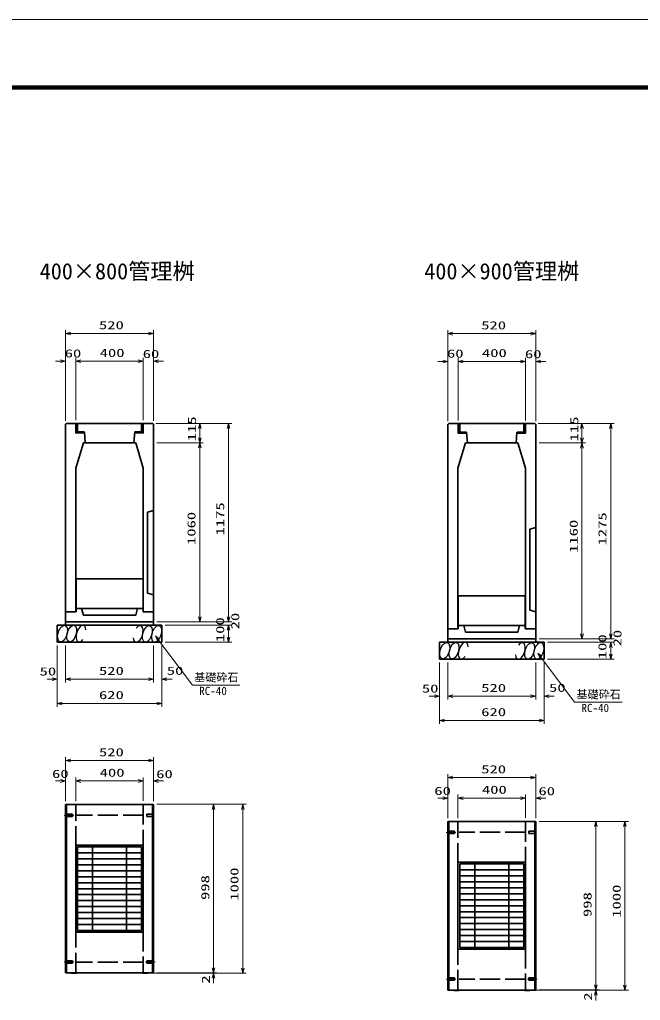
# Model space of a CAD drawing. Units: millimetres on the paper. Extents: x 0 to 841, y 0 to 594.
# Drawn here: x 484.7 to 668.5, y 303.7 to 594 of the extents above; entities that cross this region are included whole.
import ezdxf
from ezdxf.enums import TextEntityAlignment as Align

# ---------------------------------------------------------------- set-up
doc = ezdxf.new("R2010")
doc.units = ezdxf.units.MM
doc.linetypes.add('DASHED', pattern=[7.5, 6, -1.5])
doc.linetypes.add('USER2', pattern=[18.5, 12, -1.5, 3.5, -1.5])
for name, color, linetype, lineweight in [('D-BMK（構造物基準線）', 2, 'USER2', 18), ('D-STR-DIM（寸法）', 7, 'Continuous', 13), ('D-STR-HTXT(基礎砕石-旗)', 7, 'Continuous', 13), ('D-STR-STRF(グリ)', 7, 'Continuous', 25), ('D-STR（構造物）', 1, 'Continuous', 35), ('D-TTL-LINE（区切線）', 7, 'Continuous', 18), ('D-TTL（外枠）', 2, 'Continuous', 140)]:
    doc.layers.add(name, color=color, linetype=linetype, lineweight=lineweight)
doc.layers.add('D-STR-TXT(文字)', color=7, linetype='Continuous')
doc.styles.add('ＭＳ ゴシック', font='')
doc.styles.get('ＭＳ ゴシック').set_extended_font_data('MS Gothic')

# ---------------------------------------------------------------- blocks, each defined once
blk = doc.blocks.new('_Open30')
at = {"color": 7, "linetype": 'Continuous', "lineweight": 13}
for p, q in [((-1, 0.2679), (0, 0)), ((0, 0), (-1, -0.2679)), ((0, 0), (-1, 0))]:
    blk.add_line(p, q, dxfattribs=at)

msp = doc.modelspace()

# ---------------------------------------------------------------- linework, layer by layer
at = {"layer": 'D-BMK（構造物基準線）'}
for p, q in [((497.869, 358.448), (500.719, 358.448)), ((611.026, 353.4), (613.876, 353.4)), ((497.869, 315.048), (500.719, 315.048)), ((524.793, 315.048), (521.944, 315.048)), ((611.026, 310), (613.876, 310)), ((637.95, 310), (635.1, 310))]:
    msp.add_line(p, q, dxfattribs=at)
at = {"layer": 'D-STR-DIM（寸法）'}
for p, q in [((498.332, 493.884), (498.332, 502.092)), ((499.832, 501.092), (522.832, 501.092)), ((524.332, 493.884), (524.332, 502.092)), ((611.489, 493.836), (611.489, 502.044)), ((612.989, 501.044), (635.988, 501.044)), ((637.488, 493.836), (637.488, 502.044)), ((498.332, 475.231), (498.332, 493.884)), ((501.332, 475.421), (501.332, 493.884)), ((501.332, 475.421), (501.332, 493.884)), ((521.332, 475.421), (521.332, 493.884)), ((521.332, 475.421), (521.332, 493.884)), ((524.332, 475.228), (524.332, 493.884)), ((611.489, 475.183), (611.489, 493.836)), ((614.489, 475.373), (614.489, 493.836)), ((614.489, 475.373), (614.489, 493.836)), ((634.488, 475.373), (634.488, 493.836)), ((634.488, 475.373), (634.488, 493.836)), ((637.488, 475.18), (637.488, 493.836)), ((496.832, 492.884), (495.332, 492.884)), ((502.832, 492.884), (504.332, 492.884)), ((502.832, 492.884), (519.832, 492.884)), ((519.832, 492.884), (518.332, 492.884)), ((525.832, 492.884), (527.332, 492.884)), ((609.989, 492.836), (608.489, 492.836)), ((615.989, 492.836), (617.489, 492.836)), ((615.989, 492.836), (632.988, 492.836)), ((632.988, 492.836), (631.488, 492.836)), ((638.988, 492.836), (640.488, 492.836)), ((525.082, 474.476), (547.535, 474.476)), ((525.082, 474.476), (539.037, 474.476)), ((638.239, 474.428), (660.692, 474.428)), ((638.239, 474.428), (652.194, 474.428)), ((538.037, 470.228), (538.037, 472.976)), ((546.535, 417.228), (546.535, 472.976)), ((651.194, 470.18), (651.194, 472.928)), ((659.692, 412.18), (659.692, 472.928)), ((525.332, 468.728), (539.037, 468.728)), ((525.332, 468.728), (539.037, 468.728)), ((638.489, 468.68), (652.194, 468.68)), ((638.489, 468.68), (652.194, 468.68)), ((538.037, 417.228), (538.037, 467.228)), ((651.194, 412.18), (651.194, 467.18)), ((546.535, 417.228), (546.535, 418.728)), ((525.332, 415.728), (547.535, 415.728)), ((525.332, 415.728), (539.037, 415.728)), ((525.332, 415.728), (547.535, 415.728)), ((527.832, 414.728), (547.535, 414.728)), ((527.832, 414.728), (547.535, 414.728)), ((546.535, 411.228), (546.535, 413.228)), ((546.535, 413.228), (546.535, 411.728)), ((659.692, 412.18), (659.692, 413.68)), ((527.832, 409.728), (547.535, 409.728)), ((638.489, 410.68), (660.692, 410.68)), ((638.489, 410.68), (652.194, 410.68)), ((638.489, 410.68), (660.692, 410.68)), ((640.989, 409.68), (660.692, 409.68)), ((640.989, 409.68), (660.692, 409.68)), ((495.832, 408.728), (495.832, 397.761)), ((495.832, 407.728), (495.832, 390.603)), ((498.331, 408.728), (498.331, 397.761)), ((498.332, 408.728), (498.332, 397.761)), ((524.332, 408.728), (524.332, 397.761)), ((524.332, 407.728), (524.332, 397.761)), ((526.832, 408.728), (526.832, 397.761)), ((526.832, 407.728), (526.832, 390.603)), ((659.692, 406.18), (659.692, 408.18)), ((659.692, 408.18), (659.692, 406.68)), ((608.989, 403.68), (608.989, 392.713)), ((611.488, 403.68), (611.488, 392.713)), ((611.489, 403.68), (611.489, 392.713)), ((637.489, 403.68), (637.489, 392.713)), ((639.989, 403.68), (639.989, 392.713)), ((640.989, 404.68), (660.692, 404.68)), ((608.989, 402.68), (608.989, 385.556)), ((637.489, 402.68), (637.489, 392.713)), ((639.989, 402.68), (639.989, 385.556)), ((494.332, 398.761), (492.832, 398.761)), ((499.831, 398.761), (522.832, 398.761)), ((499.832, 398.761), (501.332, 398.761)), ((522.832, 398.761), (521.332, 398.761)), ((528.332, 398.761), (529.832, 398.761)), ((607.489, 393.713), (605.989, 393.713)), ((612.988, 393.713), (635.989, 393.713)), ((612.989, 393.713), (614.489, 393.713)), ((635.989, 393.713), (634.489, 393.713)), ((641.489, 393.713), (642.989, 393.713)), ((497.332, 391.603), (525.332, 391.603)), ((610.489, 386.556), (638.489, 386.556)), ((498.331, 362.698), (498.331, 375.675)), ((499.831, 374.675), (522.831, 374.675)), ((524.331, 369.655), (524.331, 375.675)), ((498.331, 362.698), (498.331, 369.625)), ((501.331, 362.698), (501.331, 369.625)), ((501.331, 362.749), (501.331, 369.625)), ((521.331, 362.728), (521.331, 369.625)), ((521.331, 362.728), (521.331, 369.625)), ((524.331, 362.698), (524.331, 369.625)), ((611.488, 357.65), (611.488, 370.627)), ((612.988, 369.627), (635.988, 369.627)), ((637.488, 364.607), (637.488, 370.627)), ((496.831, 368.625), (495.331, 368.625)), ((502.831, 368.625), (519.831, 368.625)), ((502.831, 368.625), (504.331, 368.625)), ((519.831, 368.625), (518.331, 368.625)), ((525.831, 368.625), (527.331, 368.625)), ((609.988, 363.577), (608.488, 363.577)), ((611.488, 357.65), (611.488, 364.577)), ((614.488, 357.65), (614.488, 364.577)), ((614.488, 357.702), (614.488, 364.577)), ((615.988, 363.577), (632.988, 363.577)), ((615.988, 363.577), (617.488, 363.577)), ((632.988, 363.577), (631.488, 363.577)), ((634.488, 357.68), (634.488, 364.577)), ((634.488, 357.68), (634.488, 364.577)), ((637.488, 357.65), (637.488, 364.577)), ((638.988, 363.577), (640.488, 363.577)), ((525.331, 361.728), (543.12, 361.728)), ((542.12, 313.328), (542.12, 360.228)), ((543.12, 361.728), (551.76, 361.728)), ((550.76, 313.228), (550.76, 360.228)), ((638.488, 356.68), (656.277, 356.68)), ((655.277, 308.28), (655.277, 355.18)), ((656.277, 356.68), (664.917, 356.68)), ((663.917, 308.18), (663.917, 355.18)), ((542.12, 313.328), (542.12, 314.828)), ((524.081, 311.728), (543.12, 311.728)), ((525.331, 311.828), (543.12, 311.828)), ((525.331, 311.828), (543.12, 311.828)), ((540.683, 311.728), (551.76, 311.728)), ((542.12, 310.228), (542.12, 308.728)), ((655.277, 308.28), (655.277, 309.78)), ((637.238, 306.68), (656.277, 306.68)), ((638.488, 306.78), (656.277, 306.78)), ((638.488, 306.78), (656.277, 306.78)), ((653.84, 306.68), (664.917, 306.68)), ((655.277, 305.18), (655.277, 303.68))]:
    msp.add_line(p, q, dxfattribs=at)
at = {"layer": 'D-STR-HTXT(基礎砕石-旗)'}
for points in [[(549.954, 397.031), (535.85, 397.031), (525.846, 410.357)], [(663.111, 391.983), (649.007, 391.983), (639.003, 405.309)]]:
    msp.add_lwpolyline(points, dxfattribs=at)
at = {"layer": 'D-STR-STRF(グリ)'}
for centre, major_axis in [((497.426, 412.251), (0.79, 2.421)), ((500.147, 412.251), (0.79, 2.421)), ((522.536, 412.17), (-0.771, -2.427)), ((525.257, 412.192), (-0.771, -2.427)), ((610.583, 407.203), (0.79, 2.421)), ((613.304, 407.203), (0.79, 2.421)), ((635.693, 407.123), (-0.771, -2.427)), ((638.414, 407.144), (-0.771, -2.427))]:
    msp.add_ellipse(centre, major_axis=major_axis, ratio=0.5139, dxfattribs=at)
for centre, major_axis in [((502.888, 412.251), (0.79, 2.421)), ((519.796, 412.149), (-0.771, -2.427)), ((616.045, 407.203), (0.79, 2.421)), ((632.953, 407.101), (-0.771, -2.427))]:
    msp.add_ellipse(centre, major_axis=major_axis, ratio=0.5139, start_param=5.3575563, end_param=10.3750652, dxfattribs=at)
at = {"layer": 'D-STR（構造物）'}
for p, q in [((498.581, 474.476), (498.331, 474.231)), ((498.332, 474.231), (498.332, 418.728)), ((498.581, 474.476), (524.082, 474.476)), ((501.632, 471.976), (501.632, 474.476)), ((501.832, 471.976), (501.832, 474.476)), ((520.832, 471.976), (520.832, 474.476)), ((521.032, 471.976), (521.032, 474.476)), ((524.082, 474.476), (524.332, 474.231)), ((524.332, 474.231), (524.332, 418.728)), ((611.738, 474.428), (611.488, 474.183)), ((611.489, 474.183), (611.489, 413.68)), ((611.738, 474.428), (637.239, 474.428)), ((614.789, 471.928), (614.789, 474.428)), ((614.989, 471.928), (614.989, 474.428)), ((633.988, 471.928), (633.988, 474.428)), ((634.188, 471.928), (634.188, 474.428)), ((637.239, 474.428), (637.489, 474.183)), ((637.489, 474.183), (637.489, 413.68)), ((503.832, 471.976), (501.632, 471.976)), ((503.832, 471.676), (503.832, 471.976)), ((503.882, 471.976), (504.132, 468.728)), ((518.782, 471.976), (518.532, 468.728)), ((518.832, 471.976), (521.032, 471.976)), ((518.832, 471.676), (518.832, 471.976)), ((616.989, 471.928), (614.789, 471.928)), ((616.989, 471.628), (616.989, 471.928)), ((617.038, 471.928), (617.288, 468.68)), ((631.938, 471.928), (631.688, 468.68)), ((631.988, 471.928), (634.188, 471.928)), ((631.988, 471.628), (631.988, 471.928)), ((521.332, 461.222), (519.08, 468.728)), ((634.489, 461.174), (632.237, 468.68)), ((501.331, 461.222), (501.331, 418.728)), ((521.332, 461.222), (521.332, 418.728)), ((614.488, 461.174), (614.488, 413.68)), ((634.489, 461.174), (634.489, 413.68)), ((522.582, 448.228), (524.332, 448.728)), ((522.582, 424.228), (522.582, 448.228)), ((635.739, 443.18), (637.489, 443.68)), ((635.739, 419.18), (635.739, 443.18)), ((501.406, 428.478), (501.406, 418.728)), ((522.582, 424.228), (524.332, 423.728)), ((614.563, 423.43), (614.563, 413.68)), ((501.331, 418.728), (498.332, 418.728)), ((501.406, 419.728), (521.257, 419.728)), ((524.332, 418.728), (521.257, 418.728)), ((524.332, 418.728), (521.332, 418.728)), ((524.332, 414.728), (524.332, 418.728)), ((635.739, 419.18), (637.489, 418.68)), ((498.332, 415.728), (524.332, 415.728)), ((511.332, 417.728), (519.082, 417.728)), ((495.832, 414.728), (526.832, 414.728)), ((495.832, 414.728), (495.832, 409.728)), ((526.832, 414.728), (526.832, 409.728)), ((614.488, 413.68), (611.489, 413.68)), ((614.563, 414.68), (634.414, 414.68)), ((624.488, 412.68), (632.239, 412.68)), ((637.489, 413.68), (634.414, 413.68)), ((637.489, 413.68), (634.489, 413.68)), ((637.489, 409.68), (637.489, 413.68)), ((495.832, 409.728), (526.832, 409.728)), ((608.989, 409.68), (639.989, 409.68)), ((608.989, 409.68), (608.989, 404.68)), ((611.489, 410.68), (637.489, 410.68)), ((639.989, 409.68), (639.989, 404.68)), ((608.989, 404.68), (639.989, 404.68)), ((498.331, 361.698), (524.331, 361.698)), ((498.331, 311.798), (498.331, 361.698)), ((498.581, 311.798), (498.581, 361.698)), ((524.081, 361.698), (524.081, 311.798)), ((524.331, 361.698), (524.331, 311.798)), ((611.488, 356.65), (637.488, 356.65)), ((611.488, 306.75), (611.488, 356.65)), ((611.738, 306.75), (611.738, 356.65)), ((637.238, 356.65), (637.238, 306.75)), ((637.488, 356.65), (637.488, 306.75)), ((501.331, 323.898), (501.331, 349.598)), ((501.331, 349.598), (521.331, 349.598)), ((501.831, 324.393), (501.831, 349.103)), ((501.831, 349.103), (520.831, 349.103)), ((506.331, 324.393), (506.331, 349.103)), ((516.331, 324.393), (516.331, 349.103)), ((520.831, 324.393), (520.831, 349.103)), ((521.331, 323.898), (521.331, 349.598)), ((501.831, 347.338), (520.831, 347.338)), ((501.831, 345.573), (520.831, 345.573)), ((501.831, 343.808), (520.831, 343.808)), ((614.488, 318.85), (614.488, 344.55)), ((614.488, 344.55), (634.488, 344.55)), ((614.988, 319.345), (614.988, 344.055)), ((614.988, 344.055), (633.988, 344.055)), ((619.488, 319.345), (619.488, 344.055)), ((629.488, 319.345), (629.488, 344.055)), ((633.988, 319.345), (633.988, 344.055)), ((634.488, 318.85), (634.488, 344.55)), ((501.831, 342.043), (520.831, 342.043)), ((501.831, 340.278), (520.831, 340.278)), ((614.988, 342.29), (633.988, 342.29)), ((614.988, 340.525), (633.988, 340.525)), ((501.831, 338.513), (520.831, 338.513)), ((614.988, 338.76), (633.988, 338.76)), ((614.988, 336.995), (633.988, 336.995)), ((501.831, 336.748), (520.831, 336.748)), ((501.831, 334.983), (520.831, 334.983)), ((614.988, 335.23), (633.988, 335.23)), ((501.831, 333.218), (520.831, 333.218)), ((501.831, 331.453), (520.831, 331.453)), ((614.988, 333.465), (633.988, 333.465)), ((614.988, 331.7), (633.988, 331.7)), ((501.831, 329.688), (520.831, 329.688)), ((614.988, 329.935), (633.988, 329.935)), ((614.988, 328.17), (633.988, 328.17)), ((501.831, 327.923), (520.831, 327.923)), ((501.831, 326.158), (520.831, 326.158)), ((614.988, 326.405), (633.988, 326.405)), ((501.331, 323.898), (521.331, 323.898)), ((501.831, 324.393), (520.831, 324.393)), ((614.988, 324.64), (633.988, 324.64)), ((614.988, 322.875), (633.988, 322.875)), ((614.988, 321.11), (633.988, 321.11)), ((614.488, 318.85), (634.488, 318.85)), ((614.988, 319.345), (633.988, 319.345)), ((524.331, 311.798), (498.331, 311.798)), ((500.081, 311.698), (499.981, 311.798)), ((501.581, 311.698), (500.081, 311.698)), ((501.581, 311.698), (501.681, 311.798)), ((521.081, 311.698), (520.981, 311.798)), ((521.081, 311.698), (522.581, 311.698)), ((522.581, 311.698), (522.681, 311.798)), ((637.488, 306.75), (611.488, 306.75)), ((613.238, 306.65), (613.138, 306.75)), ((614.738, 306.65), (613.238, 306.65)), ((614.738, 306.65), (614.838, 306.75)), ((634.238, 306.65), (634.138, 306.75)), ((634.238, 306.65), (635.738, 306.65)), ((635.738, 306.65), (635.838, 306.75))]:
    msp.add_line(p, q, dxfattribs=at)
at = {"layer": 'D-STR（構造物）', "linetype": 'DASHED'}
for p, q in [((501.331, 311.798), (501.331, 361.698)), ((521.331, 361.698), (521.331, 311.798)), ((498.331, 358.798), (500.331, 358.798)), ((498.331, 358.098), (500.331, 358.098)), ((500.331, 358.098), (500.331, 358.798)), ((521.331, 358.516), (501.681, 358.516)), ((524.331, 358.798), (522.331, 358.798)), ((522.331, 358.098), (522.331, 358.798)), ((524.331, 358.098), (522.331, 358.098)), ((614.488, 306.75), (614.488, 356.65)), ((634.488, 356.65), (634.488, 306.75)), ((611.488, 353.75), (613.488, 353.75)), ((611.488, 353.05), (613.488, 353.05)), ((613.488, 353.05), (613.488, 353.75)), ((634.488, 353.468), (614.838, 353.468)), ((637.488, 353.75), (635.488, 353.75)), ((635.488, 353.05), (635.488, 353.75)), ((637.488, 353.05), (635.488, 353.05)), ((498.331, 315.398), (500.331, 315.398)), ((498.331, 314.698), (500.331, 314.698)), ((500.331, 315.398), (500.331, 314.698)), ((521.331, 314.979), (501.681, 314.979)), ((524.331, 315.398), (522.331, 315.398)), ((522.331, 315.398), (522.331, 314.698)), ((524.331, 314.698), (522.331, 314.698)), ((611.488, 310.35), (613.488, 310.35)), ((611.488, 309.65), (613.488, 309.65)), ((613.488, 310.35), (613.488, 309.65)), ((634.488, 309.932), (614.838, 309.932)), ((637.488, 310.35), (635.488, 310.35)), ((635.488, 310.35), (635.488, 309.65)), ((637.488, 309.65), (635.488, 309.65))]:
    msp.add_line(p, q, dxfattribs=at)
at = {"layer": 'D-STR（構造物）'}
for points in [[(503.832, 471.676), (501.332, 471.676), (501.332, 474.476)], [(518.832, 471.676), (521.332, 471.676), (521.332, 474.476)], [(616.989, 471.628), (614.489, 471.628), (614.489, 474.428)], [(631.988, 471.628), (634.488, 471.628), (634.488, 474.428)], [(501.331, 461.222), (503.583, 468.728), (519.08, 468.728)], [(614.488, 461.174), (616.74, 468.68), (632.237, 468.68)], [(501.406, 428.478), (521.257, 428.478), (521.257, 418.728)], [(614.563, 423.43), (634.414, 423.43), (634.414, 413.68)], [(498.332, 414.728), (498.332, 418.728), (501.406, 418.728)], [(511.332, 417.728), (503.581, 417.728), (503.081, 419.728)], [(511.332, 417.728), (519.082, 417.728), (519.582, 419.728)], [(611.489, 409.68), (611.489, 413.68), (614.563, 413.68)], [(624.488, 412.68), (616.738, 412.68), (616.238, 414.68)], [(624.488, 412.68), (632.239, 412.68), (632.739, 414.68)]]:
    msp.add_lwpolyline(points, dxfattribs=at)
at = {"layer": 'D-TTL-LINE（区切線）'}
msp.add_line((841, 594), (0, 594), dxfattribs=at)
at = {"layer": 'D-TTL（外枠）'}
msp.add_line((820.9, 573.9), (20.1, 573.9), dxfattribs=at)

# ---------------------------------------------------------------- block references
at = {"layer": 'D-STR-DIM（寸法）', "xscale": 1.5, "yscale": 1.5}
for p, rotation in [((498.332, 501.092), 180), ((611.489, 501.044), 180), ((501.332, 492.884), 180), ((501.332, 492.884), 180), ((524.332, 492.884), 180), ((614.489, 492.836), 180), ((614.489, 492.836), 180), ((637.488, 492.836), 180), ((538.037, 474.476), 90), ((546.535, 474.476), 90), ((651.194, 474.428), 90), ((659.692, 474.428), 90), ((538.037, 468.728), 270), ((538.037, 468.728), 90), ((651.194, 468.68), 270), ((651.194, 468.68), 90), ((538.037, 415.728), 270), ((546.535, 415.728), 270), ((546.535, 415.728), 270), ((546.535, 414.728), 90), ((546.535, 414.728), 90), ((546.535, 409.728), 270), ((651.194, 410.68), 270), ((659.692, 410.68), 270), ((659.692, 410.68), 270), ((659.692, 409.68), 90), ((659.692, 409.68), 90), ((659.692, 404.68), 270), ((498.331, 398.761), 180), ((498.332, 398.761), 180), ((526.832, 398.761), 180), ((495.832, 391.603), 180), ((611.488, 393.713), 180), ((611.489, 393.713), 180), ((639.989, 393.713), 180), ((608.989, 386.556), 180), ((498.331, 374.675), 180), ((501.331, 368.625), 180), ((501.331, 368.625), 180), ((524.331, 368.625), 180), ((611.488, 369.627), 180), ((614.488, 363.577), 180), ((614.488, 363.577), 180), ((637.488, 363.577), 180), ((542.12, 361.728), 90), ((550.76, 361.728), 90), ((655.277, 356.68), 90), ((663.917, 356.68), 90), ((542.12, 311.828), 270), ((542.12, 311.828), 270), ((542.12, 311.728), 90), ((550.76, 311.728), 270), ((655.277, 306.78), 270), ((655.277, 306.78), 270), ((663.917, 306.68), 270), ((655.277, 306.68), 90)]:
    msp.add_blockref('_Open30', p, dxfattribs=dict(at, rotation=rotation))
for p in [(524.332, 501.092), (637.488, 501.044), (498.332, 492.884), (521.332, 492.884), (521.332, 492.884), (611.489, 492.836), (634.488, 492.836), (634.488, 492.836), (495.832, 398.761), (524.332, 398.761), (524.332, 398.761), (526.832, 391.603), (608.989, 393.713), (637.489, 393.713), (637.489, 393.713), (639.989, 386.556), (524.331, 374.675), (498.331, 368.625), (521.331, 368.625), (521.331, 368.625), (637.488, 369.627), (611.488, 363.577), (634.488, 363.577), (634.488, 363.577)]:
    msp.add_blockref('_Open30', p, dxfattribs=at)
at = {"layer": 'D-STR-HTXT(基礎砕石-旗)', "xscale": 1.5, "yscale": 1.5, "rotation": 126.89552}
for p in [(524.946, 411.556), (638.102, 406.509)]:
    msp.add_blockref('_Open30', p, dxfattribs=at)

# ---------------------------------------------------------------- texts
at = {"layer": 'D-STR-DIM（寸法）', "style": 'ＭＳ ゴシック', "width": 1.5}
for s, p in [('520', (508.207, 501.629)), ('520', (621.364, 501.582)), ('400', (508.415, 493.421)), ('400', (621.572, 493.373)), ('60', (498.067, 493.277)), ('60', (521.151, 493.107)), ('60', (611.224, 493.23)), ('60', (634.308, 493.059)), ('50', (490.634, 399.128)), ('520', (508.207, 399.298)), ('50', (528.284, 399.335)), ('620', (508.207, 392.141)), ('50', (603.791, 394.08)), ('520', (621.364, 394.25)), ('50', (641.441, 394.288)), ('620', (621.364, 387.093)), ('520', (508.206, 375.212)), ('60', (494.317, 368.813)), ('400', (508.414, 369.162)), ('60', (525.151, 368.748)), ('520', (621.363, 370.165)), ('60', (607.474, 363.765)), ('400', (621.571, 364.114)), ('60', (638.307, 363.701))]:
    msp.add_text(s, height=2.405, dxfattribs=at).set_placement(p, align=Align.BOTTOM_LEFT)
for s, p in [('115', (537.662, 469.185)), ('115', (650.819, 469.138)), ('1175', (545.997, 441.305)), ('1060', (537.499, 438.478)), ('1275', (659.154, 438.341)), ('1160', (650.656, 436.138)), ('20', (550.449, 413.509)), ('100', (545.997, 409.728)), ('20', (663.606, 408.462)), ('100', (659.154, 404.68)), ('1000', (550.222, 333.186)), ('998', (541.582, 333.403)), ('1000', (663.379, 328.139)), ('998', (654.739, 328.355)), ('2', (541.758, 308.64)), ('2', (654.914, 303.592))]:
    msp.add_text(s, height=2.405, rotation=90, dxfattribs=at).set_placement(p, align=Align.BOTTOM_LEFT)
at = {"layer": 'D-STR-HTXT(基礎砕石-旗)', "style": 'ＭＳ ゴシック'}
for s, p in [('基礎砕石', (536.385, 397.367)), ('RC-40', (537.873, 393.381)), ('基礎砕石', (649.542, 392.32)), ('RC-40', (651.03, 388.333))]:
    msp.add_text(s, height=2.405, dxfattribs=at).set_placement(p, align=Align.BOTTOM_LEFT)
at = {"layer": 'D-STR-TXT(文字)', "style": 'ＭＳ ゴシック'}
for s, p in [('400×800管理桝', (490.665, 515.671)), ('400×900管理桝', (604.506, 515.671))]:
    msp.add_text(s, height=4.811, dxfattribs=at).set_placement(p, align=Align.BOTTOM_LEFT)

doc.saveas('drawing.dxf')
